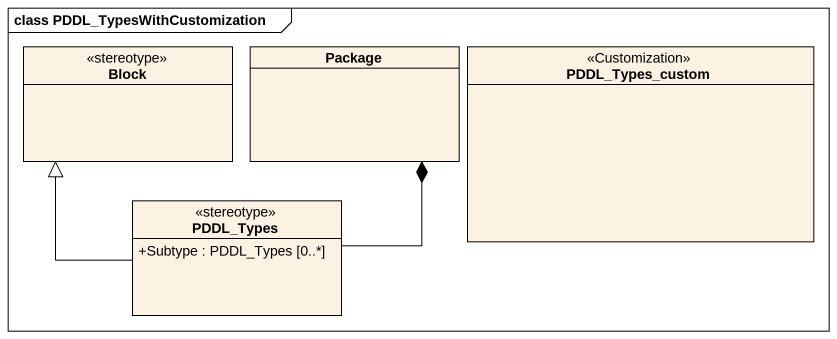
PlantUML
@startuml
mainframe class PDDL_TypesWithCustomization
hide circle
hide empty members
skinparam classAttributeIconSize 0
class Block <<stereotype>>
class "Package" as Package_
class PDDL_Types_custom <<Customization>>
class PDDL_Types <<stereotype>> {
  +Subtype : PDDL_Types [0..*]
}
PDDL_Types -up-|> Block
PDDL_Types -up-* Package_
@enduml
